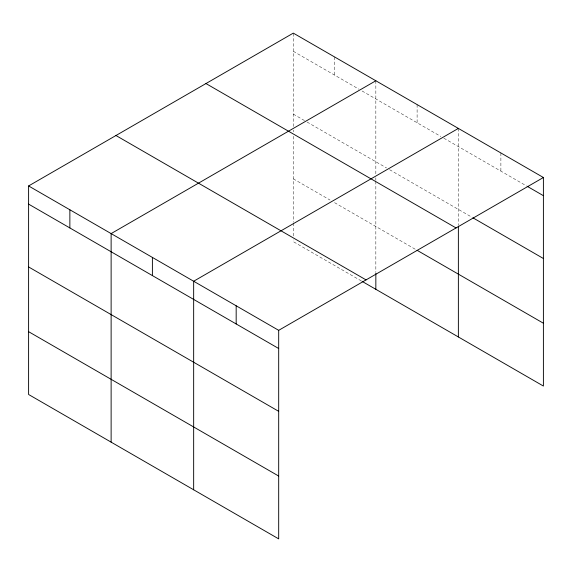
<?xml version="1.0" encoding="UTF-8"?>
<svg xmlns="http://www.w3.org/2000/svg" width="572" height="572" viewBox="0 0 572 572"><rect width="100%" height="100%" fill="white"/><g stroke="black" fill="none" stroke-linecap="round" stroke-linejoin="round"><path stroke-width="0.43" stroke-dasharray="2.86 2.15" d="M293.314 126.526L293.314 33.119M293.314 51.287L359.03 89.232M362.09 90.998L440.797 136.436M443.851 138.202L526.397 185.857M293.314 114.114L306.306 121.614M307.071 122.05L386.543 167.939M389.596 169.698L472.286 217.439M293.314 178.843L329.994 200.014M334.577 202.667L417.11 250.314M361.325 280.931L293.314 241.663L293.314 239.897M500.886 152.96L500.886 171.128M458.372 128.414L458.372 225.368M417.11 104.59L417.11 122.758M375.84 80.766L375.84 174.174M375.84 177.72L375.84 180.38M375.84 181.267L375.84 272.501M334.577 56.943L334.577 75.111M293.314 130.073L293.314 131.846M293.314 136.279L293.314 222.201M293.314 223.08L293.314 236.358"/><path stroke-width="0.86" d="M28.6 185.95L278.686 330.337L278.686 538.881L28.6 394.494L28.6 185.95L293.314 33.119L543.4 177.506L543.4 386.05L362.09 281.367M375.84 80.766L111.125 233.598L111.125 442.142M458.372 128.414L193.658 281.245L193.658 489.789M278.686 330.337L543.4 177.506M527.169 186.3L543.4 195.674M473.058 217.889L543.4 258.501M205.956 83.555L456.041 227.942M417.11 250.314L543.4 323.223M115.959 135.514L366.044 279.901M28.6 204.118L278.686 348.505M28.6 266.945L278.686 411.332M28.6 331.674L278.686 476.054M458.372 226.255L458.372 336.958M375.84 273.387L375.84 289.31M236.172 305.791L236.172 323.959M152.395 257.421L152.395 275.59M69.863 209.774L69.863 227.942"/></g></svg>
